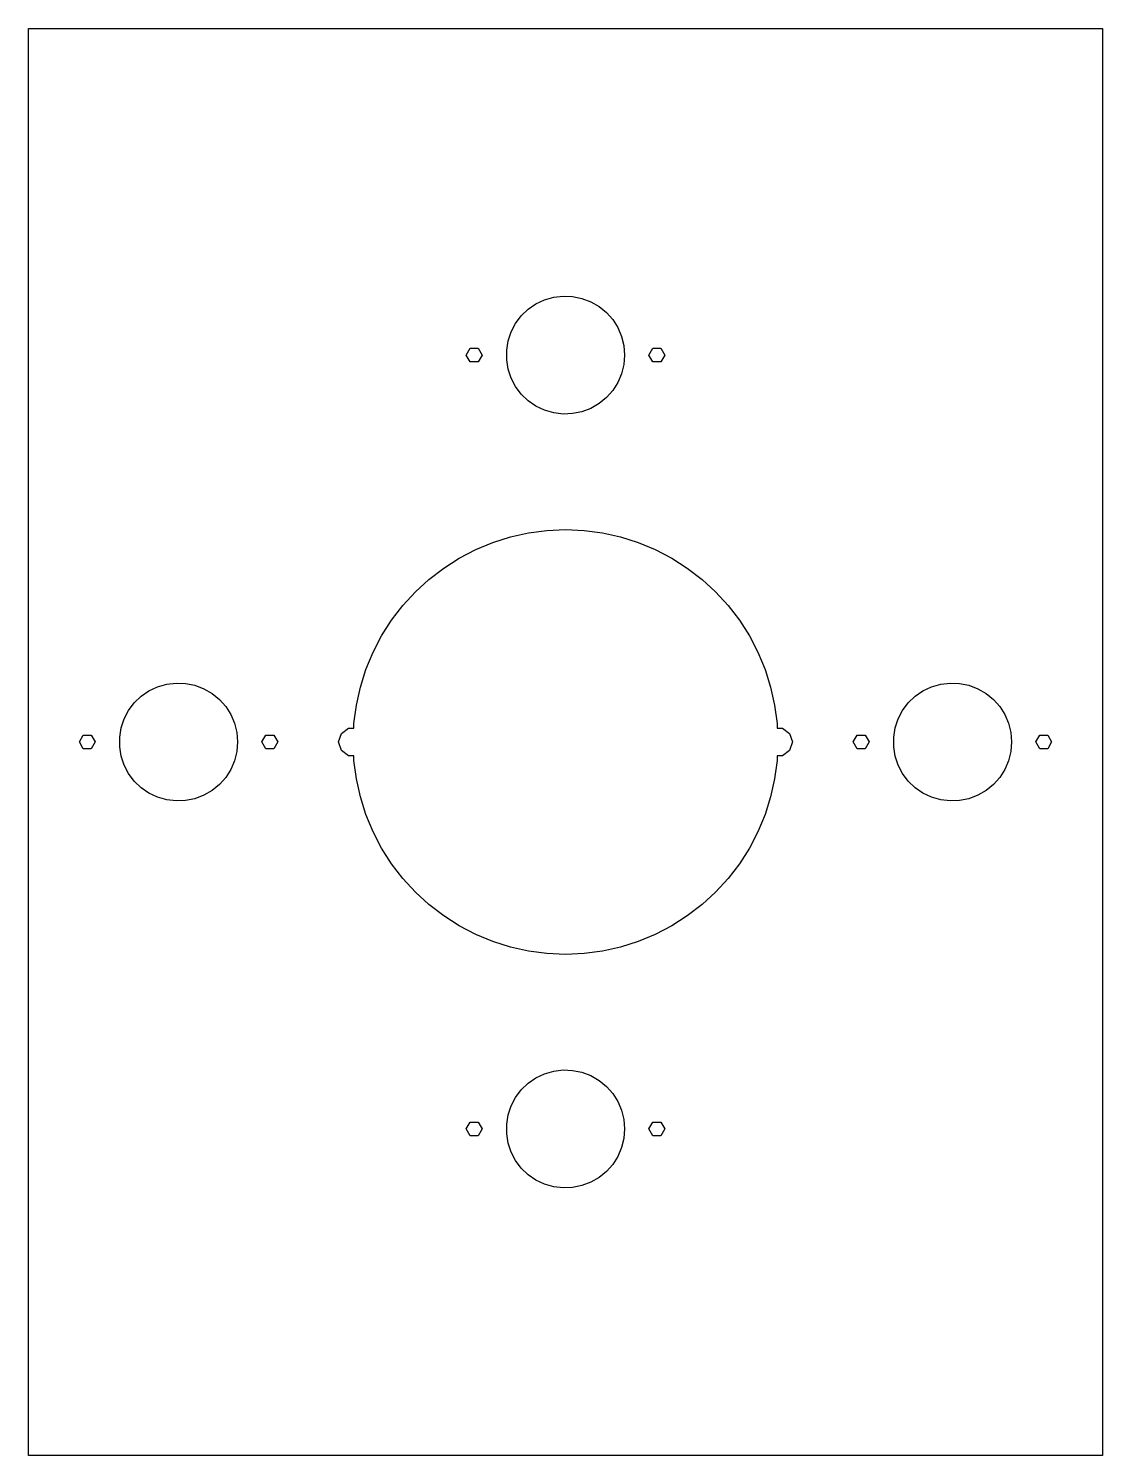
# Model space of a CAD drawing. Extents: x -5 to 217, y 1 to 296.
import ezdxf

# ---------------------------------------------------------------- set-up
doc = ezdxf.new("R2010")
doc.units = 0
doc.layers.add('Layer_1', color=7, linetype='CONTINUOUS')

msp = doc.modelspace()

# ---------------------------------------------------------------- linework, layer by layer
at = {"layer": 'Layer_1', "color": 7}
for points in [[(-5.368242, 0.868252), (-5.368242, 295.868252), (216.63176, 295.868252), (216.63176, 0.868252), (-5.368242, 0.868252)], [(93.471759, 227.386254), (93.471759, 229.350252), (93.786759, 231.288253), (94.407759, 233.150253), (95.320759, 234.888251), (96.499759, 236.458253), (97.915759, 237.818251), (99.531759, 238.934251), (101.305759, 239.775253), (103.191759, 240.321252), (105.140759, 240.558254), (107.102759, 240.479251), (109.025759, 240.086254), (110.861759, 239.390252), (112.561759, 238.408251), (114.082759, 237.167252), (115.384759, 235.697252), (116.434759, 234.038251), (117.203759, 232.231253), (117.673759, 230.325251), (117.831759, 228.368252), (117.673759, 226.411252), (117.203759, 224.505253), (116.434759, 222.698252), (115.384759, 221.039254), (114.082759, 219.569251), (112.561759, 218.328253), (110.861759, 217.346252), (109.025759, 216.650252), (107.102759, 216.257252), (105.140759, 216.178253), (103.191759, 216.415252), (101.305759, 216.961253), (99.531759, 217.802252), (97.915759, 218.918252), (96.499759, 220.278253), (95.320759, 221.848252), (94.407759, 223.586253), (93.786759, 225.448254), (93.471759, 227.386254)], [(85.131759, 228.368252), (85.956759, 229.797253), (87.606759, 229.797253), (88.431759, 228.368252), (87.606759, 226.939253), (85.956759, 226.939253), (85.131759, 228.368252)], [(122.831759, 228.368252), (123.656759, 229.797253), (125.306759, 229.797253), (126.131759, 228.368252), (125.306759, 226.939253), (123.656759, 226.939253), (122.831759, 228.368252)], [(58.73176, 148.368254), (59.304758, 150.131239), (60.804758, 151.221238), (61.856758, 151.221238), (61.898759, 152.194256), (62.39876, 155.991245), (63.22776, 159.730238), (64.378758, 163.383252), (65.844759, 166.921252), (67.61276, 170.318254), (69.670758, 173.548253), (72.00276, 176.586254), (74.589759, 179.410251), (77.413759, 181.997253), (80.451759, 184.329252), (83.681759, 186.387253), (87.078759, 188.155251), (90.616759, 189.621252), (94.269759, 190.772253), (98.008759, 191.601252), (101.805759, 192.101251), (105.631759, 192.268253), (109.457759, 192.101251), (113.254759, 191.601252), (116.993759, 190.772253), (120.646759, 189.621252), (124.184759, 188.155251), (127.581759, 186.387253), (130.811759, 184.329252), (133.849759, 181.997253), (136.673759, 179.410251), (139.260758, 176.586254), (141.59276, 173.548253), (143.650758, 170.318254), (145.418759, 166.921252), (146.88476, 163.383252), (148.035758, 159.730238), (148.864757, 155.991245), (149.364759, 152.194256), (149.40676, 151.221238), (150.45876, 151.221238), (151.95876, 150.131239), (152.531758, 148.368254), (151.95876, 146.60524), (150.45876, 145.515241), (149.40676, 145.515241), (149.364759, 144.542252), (148.864757, 140.745262), (148.035758, 137.006241), (146.88476, 133.353241), (145.418759, 129.815247), (143.650758, 126.418251), (141.59276, 123.188246), (139.260758, 120.150265), (136.673759, 117.326265), (133.849759, 114.739246), (130.811759, 112.407244), (127.581759, 110.349251), (124.184759, 108.581242), (120.646759, 107.115239), (116.993759, 105.964252), (113.254759, 105.135252), (109.457759, 104.635239), (105.631759, 104.468248), (101.805759, 104.635239), (98.008759, 105.135252), (94.269759, 105.964252), (90.616759, 107.115239), (87.078759, 108.581242), (83.681759, 110.349251), (80.451759, 112.407244), (77.413759, 114.739246), (74.589759, 117.326265), (72.00276, 120.150265), (69.670758, 123.188246), (67.61276, 126.418251), (65.844759, 129.815247), (64.378758, 133.353241), (63.22776, 137.006241), (62.39876, 140.745262), (61.898759, 144.542252), (61.856758, 145.515241), (60.804758, 145.515241), (59.304758, 146.60524), (58.73176, 148.368254)], [(13.471759, 147.386261), (13.471759, 149.350246), (13.786759, 151.288266), (14.407758, 153.150255), (15.320758, 154.888264), (16.499758, 156.458238), (17.91576, 157.818239), (19.531759, 158.934259), (21.30576, 159.775253), (23.191758, 160.32124), (25.140759, 160.55825), (27.10276, 160.479256), (29.02576, 160.086261), (30.861759, 159.390245), (32.561759, 158.408253), (34.082759, 157.167265), (35.38476, 155.697254), (36.434759, 154.038239), (37.203758, 152.231255), (37.67376, 150.325239), (37.831759, 148.368254), (37.67376, 146.41124), (37.203758, 144.505252), (36.434759, 142.69824), (35.38476, 141.039253), (34.082759, 139.569242), (32.561759, 138.328255), (30.861759, 137.346262), (29.02576, 136.650246), (27.10276, 136.257251), (25.140759, 136.178257), (23.191758, 136.415239), (21.30576, 136.961255), (19.531759, 137.802249), (17.91576, 138.91824), (16.499758, 140.278241), (15.320758, 141.848243), (14.407758, 143.586252), (13.786759, 145.448241), (13.471759, 147.386261)], [(173.471758, 147.386261), (173.471758, 149.350246), (173.786758, 151.288266), (174.407759, 153.150255), (175.32076, 154.888264), (176.49976, 156.458238), (177.915759, 157.818239), (179.531758, 158.934259), (181.305759, 159.775253), (183.19176, 160.32124), (185.140758, 160.55825), (187.102758, 160.479256), (189.025759, 160.086261), (190.861758, 159.390245), (192.561758, 158.408253), (194.08276, 157.167265), (195.384759, 155.697254), (196.434758, 154.038239), (197.20376, 152.231255), (197.673759, 150.325239), (197.831758, 148.368254), (197.673759, 146.41124), (197.20376, 144.505252), (196.434758, 142.69824), (195.384759, 141.039253), (194.08276, 139.569242), (192.561758, 138.328255), (190.861758, 137.346262), (189.025759, 136.650246), (187.102758, 136.257251), (185.140758, 136.178257), (183.19176, 136.415239), (181.305759, 136.961255), (179.531758, 137.802249), (177.915759, 138.91824), (176.49976, 140.278241), (175.32076, 141.848243), (174.407759, 143.586252), (173.786758, 145.448241), (173.471758, 147.386261)], [(5.13176, 148.368254), (5.95676, 149.797258), (7.606758, 149.797258), (8.431759, 148.368254), (7.606758, 146.93925), (5.95676, 146.93925), (5.13176, 148.368254)], [(42.83176, 148.368254), (43.656758, 149.797258), (45.306759, 149.797258), (46.131759, 148.368254), (45.306759, 146.93925), (43.656758, 146.93925), (42.83176, 148.368254)], [(165.131758, 148.368254), (165.956759, 149.797258), (167.60676, 149.797258), (168.431758, 148.368254), (167.60676, 146.93925), (165.956759, 146.93925), (165.131758, 148.368254)], [(202.831759, 148.368254), (203.65676, 149.797258), (205.306758, 149.797258), (206.131758, 148.368254), (205.306758, 146.93925), (203.65676, 146.93925), (202.831759, 148.368254)], [(93.471759, 67.386252), (93.471759, 69.350265), (93.786759, 71.288257), (94.407759, 73.150246), (95.320759, 74.888255), (96.499759, 76.458257), (97.915759, 77.818258), (99.531759, 78.934249), (101.305759, 79.775243), (103.191759, 80.321259), (105.140759, 80.558241), (107.102759, 80.479247), (109.025759, 80.086252), (110.861759, 79.390264), (112.561759, 78.408243), (114.082759, 77.167256), (115.384759, 75.697245), (116.434759, 74.038258), (117.203759, 72.231246), (117.673759, 70.325258), (117.831759, 68.368244), (117.673759, 66.411259), (117.203759, 64.505243), (116.434759, 62.698259), (115.384759, 61.039244), (114.082759, 59.569261), (112.561759, 58.328245), (110.861759, 57.346253), (109.025759, 56.650265), (107.102759, 56.257242), (105.140759, 56.178248), (103.191759, 56.415258), (101.305759, 56.961245), (99.531759, 57.802239), (97.915759, 58.918259), (96.499759, 60.27826), (95.320759, 61.848262), (94.407759, 63.586243), (93.786759, 65.44826), (93.471759, 67.386252)], [(85.131759, 68.368244), (85.956759, 69.797248), (87.606759, 69.797248), (88.431759, 68.368244), (87.606759, 66.93924), (85.956759, 66.93924), (85.131759, 68.368244)], [(122.831759, 68.368244), (123.656759, 69.797248), (125.306759, 69.797248), (126.131759, 68.368244), (125.306759, 66.93924), (123.656759, 66.93924), (122.831759, 68.368244)]]:
    msp.add_lwpolyline(points, dxfattribs=at)

doc.saveas('drawing.dxf')
